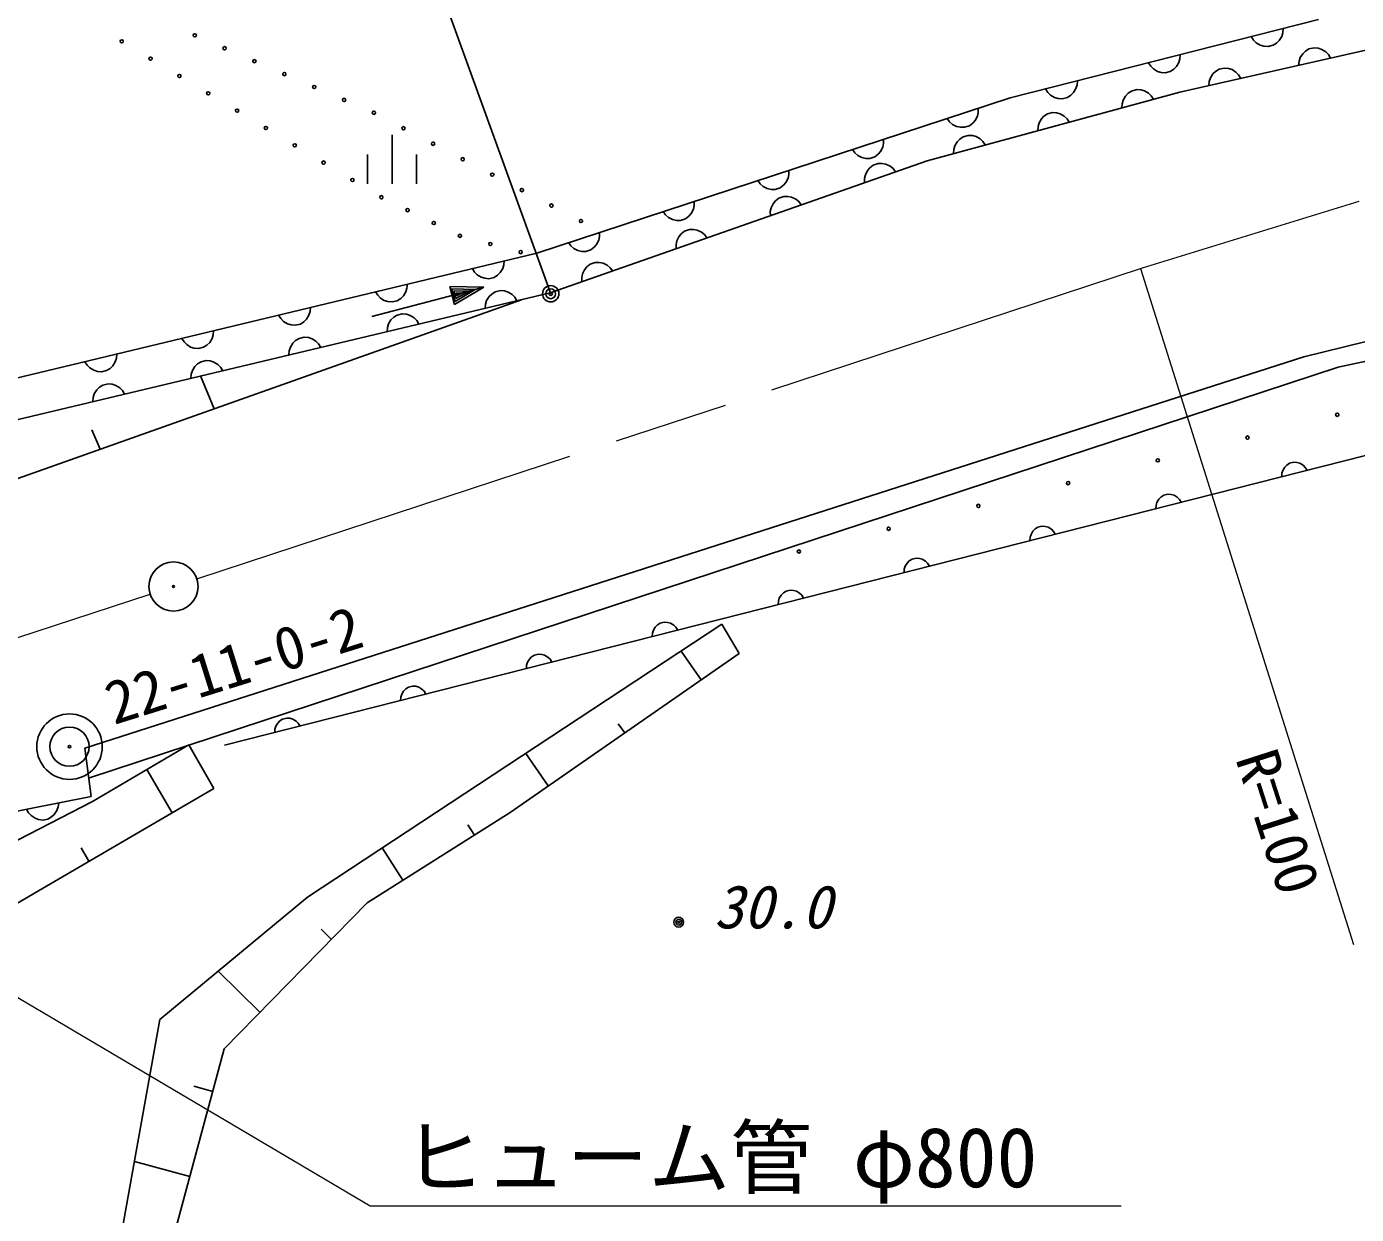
# Model space of a CAD drawing. Units: millimetres, scale not verified. Extents: x 40000 to 680000, y 20000 to 380000.
# Drawn here: x 262730 to 303362, y 270450 to 306750 of the extents above; entities that cross this region are included whole.
import ezdxf
from ezdxf.enums import TextEntityAlignment as Align

# ---------------------------------------------------------------- set-up
doc = ezdxf.new("R2010")
doc.units = ezdxf.units.MM
doc.header["$LTSCALE"] = 1000
doc.linetypes.add('CHAIN', pattern=[18.5, 12, -1.5, 3.5, -1.5])
for name, color, linetype, lineweight in [('M-BGD', 7, 'Continuous', 25), ('M-BMK', 2, 'CHAIN', 13), ('M-BMK-SRVR', 3, 'Continuous', 25), ('M-STR-HTXT', 7, 'Continuous', 13), ('M-STR-STRC', 7, 'Continuous', 25)]:
    doc.layers.add(name, color=color, linetype=linetype, lineweight=lineweight)
doc.styles.add('ＭＳ ゴシック', font='')
doc.styles.get('ＭＳ ゴシック').set_extended_font_data('MS Gothic')

msp = doc.modelspace()

# ---------------------------------------------------------------- linework, layer by layer
at = {"layer": 'M-BGD'}
for p, q in [((297968, 304747), (311688, 307840)), ((302209, 306964), (292779, 304570)), ((300153, 306442), (300221, 306336)), ((301007, 306329), (301079, 306450)), ((301079, 306450), (301113, 306562)), ((301113, 306562), (301122, 306688)), ((300221, 306336), (300304, 306253)), ((300304, 306253), (300425, 306181)), ((300425, 306181), (300537, 306148)), ((300537, 306148), (300663, 306138)), ((300663, 306138), (300818, 306178)), ((300818, 306178), (300925, 306246)), ((300925, 306246), (301007, 306329)), ((301805, 306002), (301721, 305921)), ((301914, 306067), (301805, 306002)), ((302070, 306102), (301914, 306067)), ((302196, 306090), (302070, 306102)), ((302306, 306053), (302196, 306090)), ((302426, 305978), (302306, 306053)), ((302506, 305893), (302426, 305978)), ((297009, 305644), (297078, 305537)), ((297864, 305531), (297936, 305652)), ((297936, 305652), (297969, 305764)), ((297969, 305764), (297979, 305890)), ((301609, 305691), (301596, 305565)), ((301645, 305802), (301609, 305691)), ((301721, 305921), (301645, 305802)), ((302572, 305785), (302506, 305893)), ((297078, 305537), (297161, 305455)), ((297161, 305455), (297282, 305383)), ((297282, 305383), (297394, 305349)), ((297394, 305349), (297520, 305340)), ((297520, 305340), (297675, 305380)), ((297675, 305380), (297781, 305448)), ((297781, 305448), (297864, 305531)), ((298901, 305183), (298865, 305072)), ((298977, 305303), (298901, 305183)), ((299061, 305383), (298977, 305303)), ((299170, 305449), (299061, 305383)), ((299326, 305484), (299170, 305449)), ((299452, 305471), (299326, 305484)), ((299562, 305435), (299452, 305471)), ((299682, 305359), (299562, 305435)), ((299762, 305275), (299682, 305359)), ((299828, 305166), (299762, 305275)), ((290250, 302652), (297968, 304747)), ((293866, 304846), (293935, 304739)), ((294721, 304732), (294793, 304854)), ((294793, 304854), (294826, 304966)), ((294826, 304966), (294836, 305092)), ((296494, 304782), (296389, 304712)), ((296649, 304824), (296494, 304782)), ((296775, 304817), (296649, 304824)), ((296887, 304785), (296775, 304817)), ((297010, 304715), (296887, 304785)), ((298865, 305072), (298852, 304947)), ((292779, 304570), (278317, 299830)), ((293935, 304739), (294017, 304657)), ((294017, 304657), (294139, 304585)), ((294139, 304585), (294251, 304551)), ((294251, 304551), (294377, 304542)), ((294377, 304542), (294532, 304581)), ((294532, 304581), (294638, 304650)), ((294638, 304650), (294721, 304732)), ((296206, 304393), (296199, 304267)), ((296238, 304505), (296206, 304393)), ((296308, 304628), (296238, 304505)), ((296389, 304712), (296308, 304628)), ((297094, 304634), (297010, 304715)), ((297164, 304529), (297094, 304634)), ((290858, 303940), (290934, 303838)), ((291718, 303885), (291782, 304011)), ((291782, 304011), (291808, 304125)), ((291808, 304125), (291808, 304251)), ((293736, 303930), (293665, 303807)), ((293816, 304014), (293736, 303930)), ((293922, 304084), (293816, 304014)), ((294076, 304126), (293922, 304084)), ((294202, 304119), (294076, 304126)), ((294315, 304087), (294202, 304119)), ((294437, 304017), (294315, 304087)), ((294521, 303936), (294437, 304017)), ((294591, 303830), (294521, 303936)), ((290934, 303838), (291022, 303762)), ((291022, 303762), (291148, 303698)), ((291148, 303698), (291262, 303672)), ((291262, 303672), (291388, 303672)), ((291388, 303672), (291540, 303721)), ((291540, 303721), (291642, 303797)), ((291642, 303797), (291718, 303885)), ((293634, 303695), (293626, 303568)), ((293665, 303807), (293634, 303695)), ((273897, 303444), (273897, 301944)), ((288889, 303063), (288915, 303177)), ((288915, 303177), (288916, 303303)), ((291163, 303231), (291093, 303109)), ((291244, 303315), (291163, 303231)), ((291349, 303385), (291244, 303315)), ((291503, 303427), (291349, 303385)), ((291630, 303420), (291503, 303427)), ((291742, 303388), (291630, 303420)), ((291865, 303318), (291742, 303388)), ((291949, 303237), (291865, 303318)), ((292019, 303132), (291949, 303237)), ((273147, 302844), (273147, 301944)), ((274647, 302844), (274647, 301944)), ((287966, 302992), (288041, 302890)), ((288041, 302890), (288129, 302814)), ((288129, 302814), (288255, 302750)), ((288255, 302750), (288369, 302724)), ((288369, 302724), (288496, 302724)), ((288496, 302724), (288648, 302774)), ((288648, 302774), (288749, 302849)), ((288749, 302849), (288826, 302937)), ((288826, 302937), (288889, 303063)), ((291061, 302996), (291054, 302870)), ((291093, 303109), (291061, 302996)), ((278725, 298611), (290250, 302652)), ((286023, 302229), (286024, 302356)), ((288420, 302349), (288359, 302222)), ((288495, 302439), (288420, 302349)), ((288595, 302516), (288495, 302439)), ((288746, 302569), (288595, 302516)), ((288872, 302571), (288746, 302569)), ((288986, 302548), (288872, 302571)), ((289114, 302487), (288986, 302548)), ((289204, 302412), (289114, 302487)), ((289281, 302312), (289204, 302412)), ((285073, 302044), (285149, 301943)), ((285149, 301943), (285237, 301866)), ((285755, 301826), (285857, 301901)), ((285857, 301901), (285933, 301989)), ((285933, 301989), (285997, 302115)), ((285997, 302115), (286023, 302229)), ((288359, 302222), (288335, 302108)), ((288335, 302108), (288337, 301981)), ((285237, 301866), (285363, 301802)), ((285363, 301802), (285477, 301776)), ((285477, 301776), (285603, 301776)), ((285603, 301776), (285755, 301826)), ((285714, 301506), (285614, 301429)), ((285865, 301559), (285714, 301506)), ((285991, 301561), (285865, 301559)), ((286105, 301538), (285991, 301561)), ((286233, 301476), (286105, 301538)), ((282181, 301096), (282256, 300995)), ((283041, 301041), (283105, 301167)), ((283105, 301167), (283130, 301281)), ((283130, 301281), (283131, 301408)), ((285478, 301212), (285454, 301097)), ((285454, 301097), (285456, 300971)), ((285539, 301339), (285478, 301212)), ((285614, 301429), (285539, 301339)), ((286322, 301402), (286233, 301476)), ((286400, 301302), (286322, 301402)), ((282256, 300995), (282344, 300918)), ((282344, 300918), (282471, 300854)), ((282471, 300854), (282584, 300828)), ((282584, 300828), (282711, 300828)), ((282711, 300828), (282863, 300878)), ((282863, 300878), (282964, 300953)), ((282964, 300953), (283041, 301041)), ((280212, 300219), (280238, 300333)), ((280238, 300333), (280239, 300460)), ((282658, 300329), (282597, 300201)), ((282732, 300418), (282658, 300329)), ((282832, 300496), (282732, 300418)), ((282983, 300549), (282832, 300496)), ((283110, 300551), (282983, 300549)), ((283224, 300527), (283110, 300551)), ((283352, 300466), (283224, 300527)), ((283441, 300392), (283352, 300466)), ((283519, 300292), (283441, 300392)), ((279288, 300148), (279364, 300047)), ((279364, 300047), (279452, 299970)), ((279452, 299970), (279578, 299906)), ((279578, 299906), (279692, 299881)), ((279692, 299881), (279818, 299880)), ((279818, 299880), (279970, 299930)), ((279970, 299930), (280072, 300005)), ((280072, 300005), (280148, 300093)), ((280148, 300093), (280212, 300219)), ((282597, 300201), (282573, 300087)), ((282573, 300087), (282575, 299961)), ((278317, 299830), (251682, 293424)), ((277278, 299354), (277313, 299465)), ((277313, 299465), (277324, 299591)), ((279951, 299486), (279851, 299408)), ((280102, 299539), (279951, 299486)), ((280229, 299541), (280102, 299539)), ((280343, 299517), (280229, 299541)), ((280470, 299456), (280343, 299517)), ((276351, 299357), (276418, 299250)), ((276418, 299250), (276500, 299167)), ((276500, 299167), (276621, 299093)), ((276621, 299093), (276732, 299058)), ((276732, 299058), (276858, 299047)), ((276858, 299047), (277014, 299084)), ((277014, 299084), (277121, 299151)), ((277121, 299151), (277204, 299233)), ((277204, 299233), (277278, 299354)), ((279716, 299191), (279692, 299077)), ((279692, 299077), (279694, 298950)), ((279777, 299319), (279716, 299191)), ((279851, 299408), (279777, 299319)), ((280560, 299381), (280470, 299456)), ((280638, 299281), (280560, 299381)), ((276705, 298785), (273281, 297892)), ((274318, 298642), (274353, 298753)), ((274353, 298753), (274364, 298879)), ((275808, 298262), (275667, 298804)), ((275667, 298804), (276705, 298785)), ((275826, 298350), (275725, 298737)), ((275725, 298737), (276434, 298715)), ((275784, 298669), (276279, 298674)), ((275845, 298437), (275784, 298669)), ((276705, 298785), (275808, 298262)), ((276434, 298715), (275826, 298350)), ((276279, 298674), (275845, 298437)), ((277208, 298682), (277052, 298645)), ((277334, 298671), (277208, 298682)), ((277445, 298635), (277334, 298671)), ((242376, 285816), (277856, 298404)), ((251755, 292202), (278725, 298611)), ((273392, 298645), (273459, 298538)), ((273459, 298538), (273541, 298455)), ((273541, 298455), (273661, 298381)), ((273661, 298381), (273772, 298346)), ((273772, 298346), (273898, 298335)), ((273898, 298335), (274054, 298373)), ((274054, 298373), (274161, 298440)), ((274161, 298440), (274245, 298521)), ((274245, 298521), (274318, 298642)), ((275843, 298602), (276047, 298614)), ((275863, 298525), (275843, 298602)), ((276047, 298614), (275863, 298525)), ((276752, 298265), (276740, 298139)), ((276787, 298376), (276752, 298265)), ((276861, 298497), (276787, 298376)), ((276944, 298578), (276861, 298497)), ((277052, 298645), (276944, 298578)), ((277565, 298561), (277445, 298635)), ((277647, 298478), (277565, 298561)), ((277713, 298370), (277647, 298478)), ((270432, 297934), (270499, 297826)), ((271285, 297810), (271359, 297930)), ((271359, 297930), (271394, 298042)), ((271394, 298042), (271405, 298168)), ((273948, 297866), (273864, 297784)), ((274055, 297933), (273948, 297866)), ((274211, 297970), (274055, 297933)), ((274337, 297958), (274211, 297970)), ((274448, 297923), (274337, 297958)), ((274569, 297849), (274448, 297923)), ((274650, 297766), (274569, 297849)), ((268434, 297330), (268445, 297456)), ((270499, 297826), (270581, 297743)), ((270581, 297743), (270702, 297669)), ((270702, 297669), (270813, 297634)), ((270813, 297634), (270939, 297624)), ((270939, 297624), (271095, 297661)), ((271095, 297661), (271202, 297728)), ((271202, 297728), (271285, 297810)), ((273755, 297553), (273744, 297427)), ((273790, 297664), (273755, 297553)), ((273864, 297784), (273790, 297664)), ((274717, 297658), (274650, 297766)), ((301759, 296662), (305947, 297697)), ((267473, 297222), (267540, 297115)), ((267540, 297115), (267622, 297031)), ((267622, 297031), (267742, 296958)), ((268242, 297016), (268326, 297098)), ((268326, 297098), (268399, 297219)), ((268399, 297219), (268434, 297330)), ((270868, 297072), (270794, 296952)), ((270951, 297154), (270868, 297072)), ((271059, 297221), (270951, 297154)), ((271214, 297258), (271059, 297221)), ((271340, 297246), (271214, 297258)), ((271451, 297211), (271340, 297246)), ((271572, 297137), (271451, 297211)), ((271653, 297053), (271572, 297137)), ((271720, 296946), (271653, 297053)), ((302805, 296343), (306497, 297131)), ((264505, 284699), (301759, 296662)), ((265440, 296507), (265475, 296618)), ((265475, 296618), (265486, 296744)), ((267742, 296958), (267853, 296923)), ((267853, 296923), (267980, 296912)), ((267980, 296912), (268135, 296949)), ((268135, 296949), (268242, 297016)), ((270758, 296841), (270747, 296715)), ((270794, 296952), (270758, 296841)), ((264513, 296510), (264580, 296403)), ((264580, 296403), (264662, 296320)), ((264627, 283786), (302805, 296343)), ((264662, 296320), (264783, 296246)), ((264783, 296246), (264894, 296211)), ((264894, 296211), (265020, 296200)), ((265020, 296200), (265176, 296238)), ((265176, 296238), (265283, 296304)), ((265283, 296304), (265366, 296386)), ((265366, 296386), (265440, 296507)), ((267797, 296240), (267762, 296129)), ((267871, 296360), (267797, 296240)), ((267954, 296442), (267871, 296360)), ((268062, 296508), (267954, 296442)), ((268218, 296545), (268062, 296508)), ((268344, 296534), (268218, 296545)), ((268455, 296499), (268344, 296534)), ((268575, 296425), (268455, 296499)), ((268657, 296341), (268575, 296425)), ((268723, 296234), (268657, 296341)), ((265221, 295833), (265065, 295796)), ((265347, 295822), (265221, 295833)), ((265458, 295787), (265347, 295822)), ((267762, 296129), (267750, 296003)), ((268463, 295071), (268048, 296073)), ((264765, 295417), (264754, 295291)), ((264800, 295528), (264765, 295417)), ((264874, 295648), (264800, 295528)), ((264958, 295730), (264874, 295648)), ((265065, 295796), (264958, 295730)), ((265579, 295713), (265458, 295787)), ((265660, 295629), (265579, 295713)), ((265727, 295522), (265660, 295629)), ((264974, 293834), (264727, 294430)), ((307236, 294562), (268775, 284789)), ((301323, 293406), (301237, 293352)), ((301447, 293438), (301323, 293406)), ((301547, 293430), (301447, 293438)), ((301637, 293404), (301547, 293430)), ((301734, 293346), (301637, 293404)), ((301087, 293099), (301080, 292998)), ((301114, 293188), (301087, 293099)), ((301172, 293285), (301114, 293188)), ((301237, 293352), (301172, 293285)), ((301800, 293280), (301734, 293346)), ((301855, 293195), (301800, 293280)), ((297268, 292211), (297241, 292121)), ((297326, 292308), (297268, 292211)), ((297391, 292374), (297326, 292308)), ((297476, 292429), (297391, 292374)), ((297600, 292460), (297476, 292429)), ((297701, 292453), (297600, 292460)), ((297791, 292426), (297701, 292453)), ((297888, 292368), (297791, 292426)), ((297954, 292303), (297888, 292368)), ((298009, 292218), (297954, 292303)), ((297241, 292121), (297233, 292021)), ((293545, 291397), (293479, 291331)), ((293630, 291452), (293545, 291397)), ((293754, 291483), (293630, 291452)), ((293855, 291476), (293754, 291483)), ((293945, 291449), (293855, 291476)), ((294042, 291391), (293945, 291449)), ((294108, 291325), (294042, 291391)), ((293395, 291144), (293387, 291043)), ((293422, 291233), (293395, 291144)), ((293479, 291331), (293422, 291233)), ((294163, 291240), (294108, 291325)), ((289549, 290167), (289541, 290066)), ((289575, 290256), (289549, 290167)), ((289633, 290353), (289575, 290256)), ((289699, 290420), (289633, 290353)), ((289784, 290474), (289699, 290420)), ((289908, 290506), (289784, 290474)), ((290009, 290498), (289908, 290506)), ((290098, 290472), (290009, 290498)), ((290196, 290414), (290098, 290472)), ((290262, 290348), (290196, 290414)), ((290317, 290263), (290262, 290348)), ((285787, 289376), (285729, 289279)), ((285853, 289442), (285787, 289376)), ((285938, 289497), (285853, 289442)), ((286062, 289528), (285938, 289497)), ((286163, 289521), (286062, 289528)), ((286252, 289494), (286163, 289521)), ((286350, 289436), (286252, 289494)), ((286416, 289371), (286350, 289436)), ((286470, 289285), (286416, 289371)), ((285702, 289189), (285695, 289088)), ((285729, 289279), (285702, 289189)), ((282092, 288520), (282007, 288465)), ((282216, 288551), (282092, 288520)), ((282317, 288544), (282216, 288551)), ((282406, 288517), (282317, 288544)), ((282503, 288459), (282406, 288517)), ((283970, 288485), (271309, 280148)), ((281856, 288212), (281849, 288111)), ((281883, 288301), (281856, 288212)), ((281941, 288399), (281883, 288301)), ((282007, 288465), (281941, 288399)), ((282570, 288393), (282503, 288459)), ((282624, 288308), (282570, 288393)), ((284505, 287593), (283970, 288485)), ((277506, 282734), (284505, 287593)), ((278037, 287324), (278010, 287235)), ((278095, 287421), (278037, 287324)), ((278161, 287488), (278095, 287421)), ((278246, 287542), (278161, 287488)), ((278370, 287574), (278246, 287542)), ((278471, 287566), (278370, 287574)), ((278560, 287539), (278471, 287566)), ((278657, 287482), (278560, 287539)), ((278724, 287416), (278657, 287482)), ((278778, 287331), (278724, 287416)), ((283338, 286783), (282726, 287665)), ((278010, 287235), (278003, 287134)), ((274314, 286510), (274249, 286444)), ((274400, 286565), (274314, 286510)), ((274524, 286596), (274400, 286565)), ((274625, 286589), (274524, 286596)), ((274714, 286562), (274625, 286589)), ((274811, 286504), (274714, 286562)), ((274877, 286439), (274811, 286504)), ((274164, 286257), (274157, 286156)), ((274191, 286347), (274164, 286257)), ((274249, 286444), (274191, 286347)), ((274932, 286353), (274877, 286439)), ((270318, 285280), (270311, 285179)), ((270345, 285369), (270318, 285280)), ((270403, 285467), (270345, 285369)), ((270468, 285533), (270403, 285467)), ((270553, 285587), (270468, 285533)), ((270678, 285619), (270553, 285587)), ((270778, 285612), (270678, 285619)), ((270868, 285585), (270778, 285612)), ((270965, 285527), (270868, 285585)), ((271031, 285461), (270965, 285527)), ((271086, 285376), (271031, 285461)), ((281005, 285163), (280810, 285445)), ((264702, 283220), (264505, 284699)), ((267690, 284803), (264748, 283064)), ((268448, 283465), (267690, 284803)), ((278672, 283543), (277980, 284540)), ((267177, 282724), (266407, 284045)), ((255819, 281481), (264702, 283220)), ((258283, 277536), (268448, 283465)), ((264748, 283064), (259442, 280345)), ((262731, 282834), (262793, 282724)), ((263657, 282791), (263696, 282901)), ((263696, 282901), (263712, 283026)), ((262793, 282724), (262871, 282638)), ((262871, 282638), (262989, 282559)), ((262989, 282559), (263098, 282519)), ((263098, 282519), (263224, 282503)), ((263224, 282503), (263381, 282534)), ((263381, 282534), (263491, 282596)), ((263491, 282596), (263578, 282674)), ((263578, 282674), (263657, 282791)), ((273137, 279969), (277506, 282734)), ((276413, 282043), (276217, 282353)), ((264636, 281242), (264398, 281650)), ((274229, 280660), (273599, 281656)), ((271309, 280148), (266806, 276403)), ((268768, 275511), (273137, 279969)), ((272044, 278855), (271729, 279164)), ((269860, 276626), (268581, 277879)), ((266806, 276403), (265335, 268244)), ((266672, 267709), (268768, 275511)), ((268418, 274211), (267844, 274365)), ((267720, 271610), (266024, 272066))]:
    msp.add_line(p, q, dxfattribs=at)
for centre, radius in [((267869, 306484), 50), ((265636, 306300), 50), ((268781, 306089), 50), ((266517, 305771), 50), ((269693, 305694), 50), ((267399, 305241), 50), ((270606, 305300), 50), ((268280, 304711), 50), ((271518, 304905), 50), ((272431, 304510), 50), ((269162, 304182), 50), ((273343, 304116), 50), ((270043, 303652), 50), ((274247, 303643), 50), ((270925, 303122), 50), ((275151, 303171), 50), ((276055, 302698), 50), ((271806, 302593), 50), ((272688, 302063), 50), ((276959, 302226), 50), ((273570, 301534), 50), ((277863, 301754), 50), ((274370, 301141), 50), ((278767, 301281), 50), ((275170, 300748), 50), ((279670, 300809), 50), ((275970, 300356), 50), ((276899, 300107), 50), ((277827, 299858), 50), ((278745, 298585), 250), ((278745, 298585), 150), ((278745, 298585), 50), ((302776, 294888), 50), ((300035, 294192), 50), ((297294, 293495), 50), ((294552, 292798), 50), ((291811, 292102), 50), ((289070, 291405), 50), ((286328, 290709), 50), ((282657, 279381), 150), ((282657, 279381), 90), ((282657, 279381), 30)]:
    msp.add_circle(centre, radius, dxfattribs=at)
at = {"layer": 'M-BMK'}
for p, q in [((296827, 299374), (303447, 301418)), ((267931, 289873), (296827, 299374)), ((222239, 274943), (266505, 289406))]:
    msp.add_line(p, q, dxfattribs=at)
at = {"layer": 'M-BMK-SRVR'}
for centre, radius in [((267218, 289639), 750), ((267218, 289639), 30), ((264043, 284745), 1000), ((264043, 284745), 600), ((264043, 284745), 40)]:
    msp.add_circle(centre, radius, dxfattribs=at)
at = {"layer": 'M-STR-HTXT'}
for p, q in [((296769, 299355), (303278, 278695)), ((255362, 281275), (273228, 270709)), ((273228, 270709), (296179, 270709))]:
    msp.add_line(p, q, dxfattribs=at)
at = {"layer": 'M-STR-STRC'}
msp.add_line((278745, 298585), (271039, 319868), dxfattribs=at)
for radius in [250, 150, 50]:
    msp.add_circle((278745, 298585), radius, dxfattribs=at)

# ---------------------------------------------------------------- texts
at = {"layer": 'M-BGD', "style": 'ＭＳ ゴシック', "oblique": 15}
msp.add_text('30.0', height=1320, dxfattribs=at).set_placement((283728, 278795), align=Align.BOTTOM_LEFT)
at = {"layer": 'M-BMK-SRVR', "style": 'ＭＳ ゴシック'}
msp.add_text('22-11-0-2', height=1320, rotation=17.4, dxfattribs=at).set_placement((265513, 285026), align=Align.BOTTOM_LEFT)
at = {"layer": 'M-STR-HTXT', "style": 'ＭＳ ゴシック'}
msp.add_text('R=100', height=1320, rotation=287.8, dxfattribs=at).set_placement((299279, 284265), align=Align.BOTTOM_LEFT)
msp.add_text('ヒューム管 φ800', height=1833, dxfattribs=at).set_placement((274229, 270730), align=Align.BOTTOM_LEFT)

doc.saveas('drawing.dxf')
